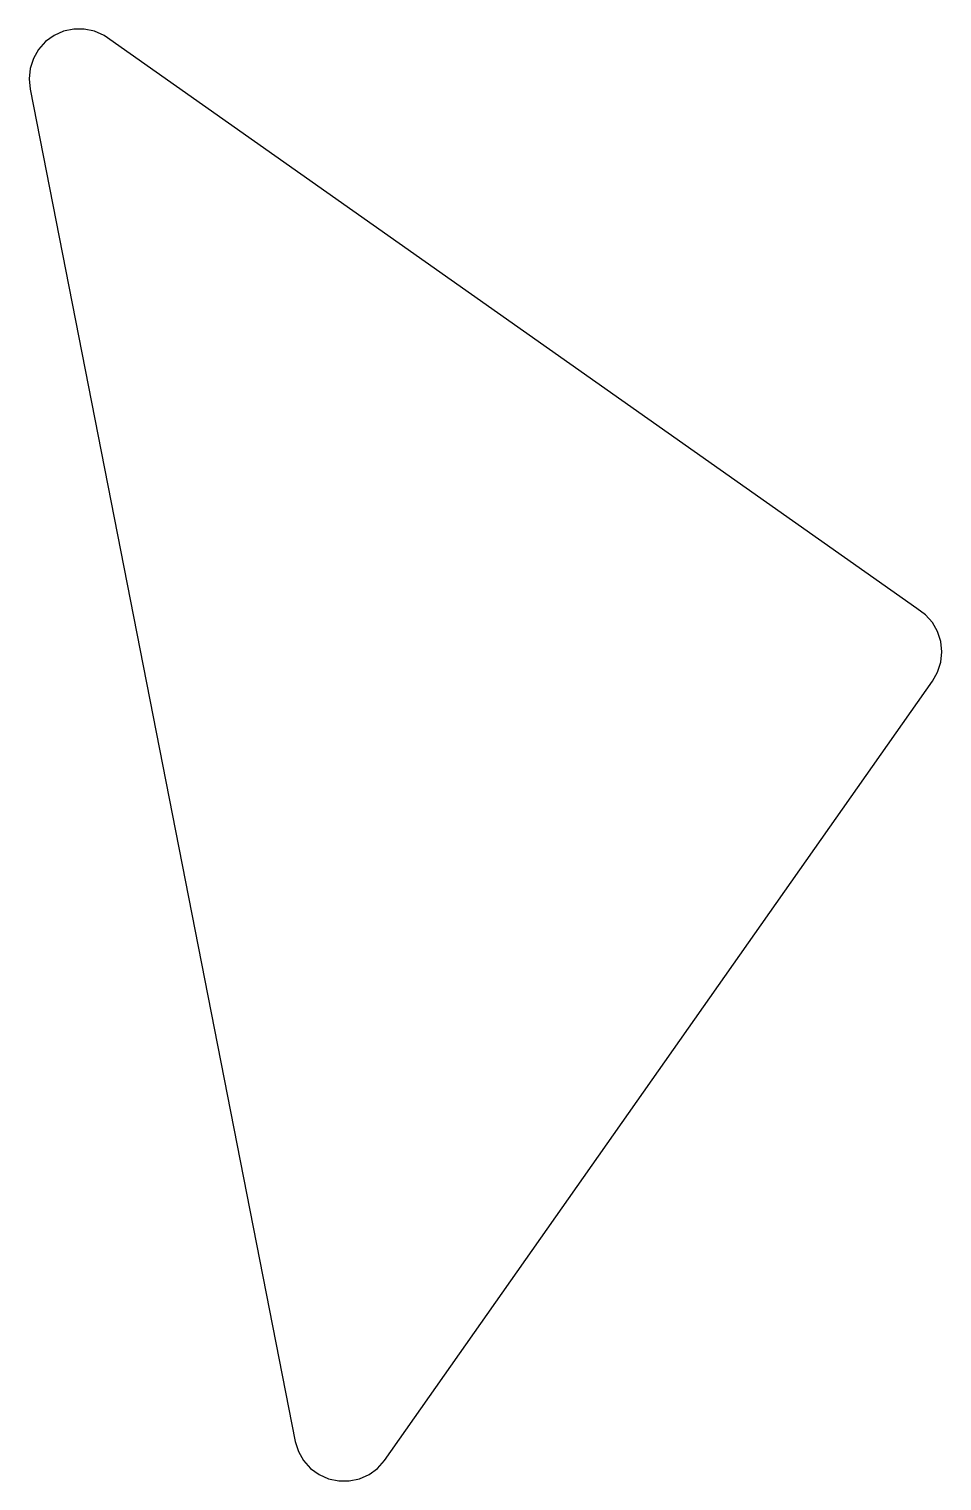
# Model space of a CAD drawing. Header units: metres. Extents: x -32 to 60, y -5 to 140.
import ezdxf

# ---------------------------------------------------------------- set-up
doc = ezdxf.new("R2010")
doc.units = ezdxf.units.M

msp = doc.modelspace()

# ---------------------------------------------------------------- linework, layer by layer
for p, q in [((-29, 139.63), (-29.8457, 139.016)), ((-28.0451, 140.055), (-29, 139.63)), ((-27.0226, 140.273), (-28.0451, 140.055)), ((-25.9774, 140.273), (-27.0226, 140.273)), ((-24.9549, 140.055), (-25.9774, 140.273)), ((-24, 139.63), (-24.9549, 140.055)), ((57.3015, 82.3008), (-24, 139.63)), ((-30.5451, 138.239), (-31.0677, 137.334)), ((-29.8457, 139.016), (-30.5451, 138.239)), ((-31.0677, 137.334), (-31.3907, 136.34)), ((-31.3907, 136.34), (-31.5, 135.3)), ((-31.5, 135.3), (-31.3907, 134.26)), ((-31.3907, 134.26), (-4.89074, -1.03956)), ((58.1471, 81.6864), (57.3015, 82.3008)), ((58.8466, 80.9096), (58.1471, 81.6864)), ((59.3692, 80.0043), (58.8466, 80.9096)), ((59.6922, 79.0102), (59.3692, 80.0043)), ((59.8015, 77.9706), (59.6922, 79.0102)), ((59.6922, 76.9311), (59.8015, 77.9706)), ((58.8466, 75.0317), (59.3692, 75.9369)), ((59.3692, 75.9369), (59.6922, 76.9311)), ((4.04508, -2.93893), (58.8466, 75.0317)), ((-4.89074, -1.03956), (-4.56773, -2.03368)), ((-4.56773, -2.03368), (-4.04508, -2.93893)), ((-4.04508, -2.93893), (-3.34565, -3.71572)), ((-3.34565, -3.71572), (-2.5, -4.33013)), ((-2.5, -4.33013), (-1.54508, -4.75528)), ((1.54508, -4.75528), (2.5, -4.33013)), ((2.5, -4.33013), (3.34565, -3.71572)), ((3.34565, -3.71572), (4.04508, -2.93893)), ((-1.54508, -4.75528), (-0.522642, -4.97261)), ((-0.522642, -4.97261), (0.522642, -4.97261)), ((0.522642, -4.97261), (1.54508, -4.75528))]:
    msp.add_line(p, q)

doc.saveas('drawing.dxf')
